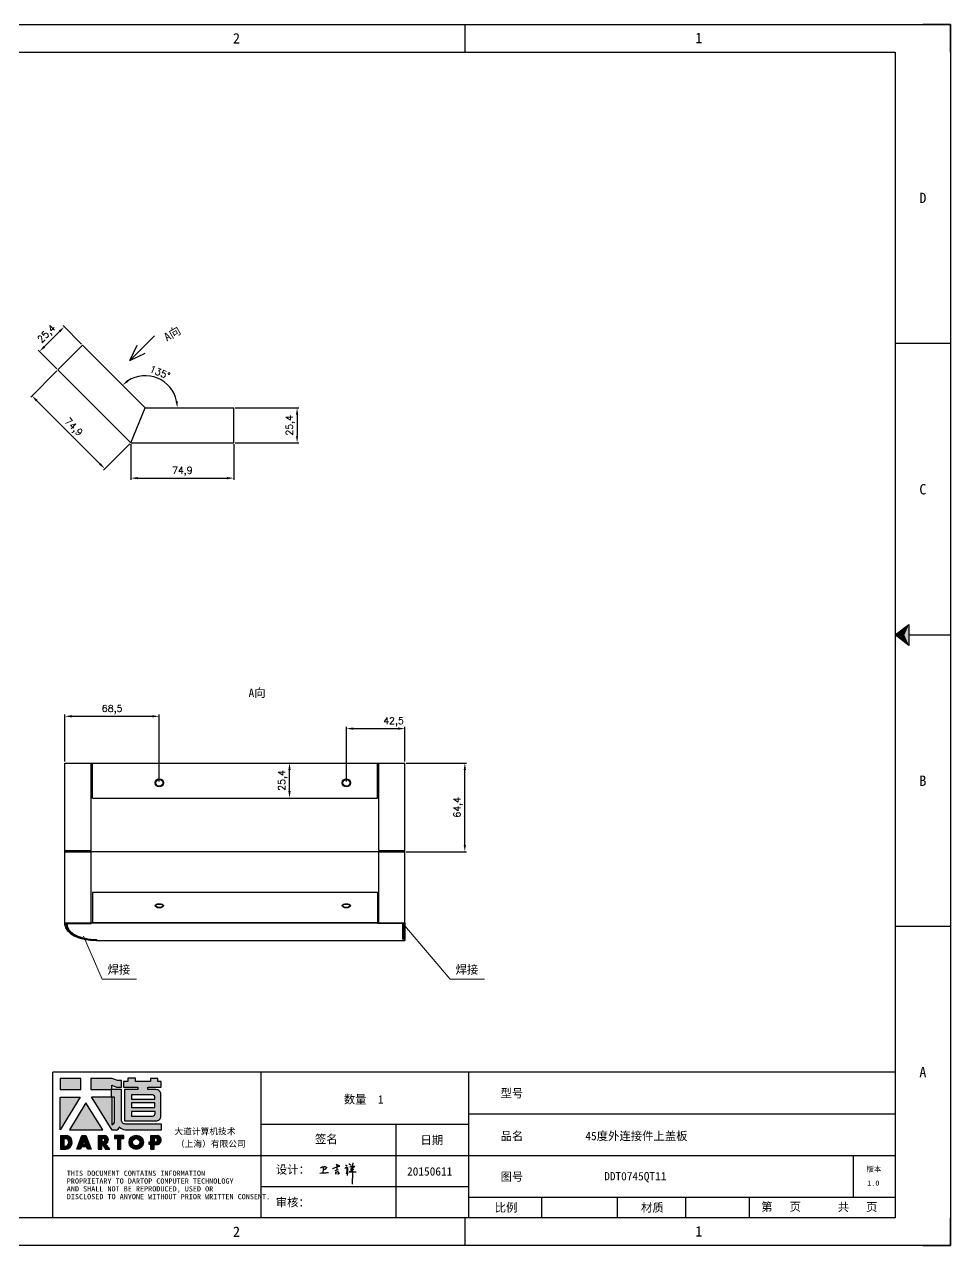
# Model space of a CAD drawing. Header units: millimetres. Extents: x -32103 to 8419, y 14505 to 33139.
# Drawn here: x -1334 to -661, y 17540 to 18427 of the extents above; entities that cross this region are included whole.
import ezdxf
from ezdxf.enums import TextEntityAlignment as Align

# ---------------------------------------------------------------- set-up
doc = ezdxf.new("R2010")
doc.units = ezdxf.units.MM
doc.linetypes.add('DOT', pattern=[0.25, 0, -0.25])
doc.layers.add('4', color=7, linetype='Continuous')
doc.layers.add('print', color=30, linetype='Continuous')
doc.layers.add('dim', color=2, linetype='Continuous', lineweight=9)
doc.styles.add('Dartop', font='')
doc.styles.add('hzHT', font='simhei.ttf')
doc.styles.get("Standard").update_dxf_attribs({"font": 'txt', "bigfont": 'gbcbig.shx'})
doc.styles.get('Dartop').set_extended_font_data('FangSong_GB2312')
doc.dimstyles.new('small', dxfattribs={"dimtxt": 5, "dimasz": 5, "dimexe": 1.25, "dimexo": 1, "dimgap": 2, "dimtad": 1, "dimtxsty": 'Standard', "dimcen": 2.5, "dimadec": 0, "dimazin": 0, "dimtfac": 1, "dimtmove": 0, "dimatfit": 3, "dimfxl": 0, "dimarcsym": 0})

# ---------------------------------------------------------------- blocks, each defined once
blk = doc.blocks.new('*U143')
at = {"color": 254, "linetype": 'Continuous', "extrusion": (0, 0, -1)}
for points in [[(-33.167, 11), (-33, 11), (-33.25, 11.188)], [(-33.167, 11), (-33.25, 10.812), (-33, 11)], [(-33.167, 11), (-33.25, 11.188), (-33.25, 10.812)]]:
    blk.add_solid(points, dxfattribs=at)
blk = doc.blocks.new('dadao')
for p, q in [((48, 19.2), (44.9, 10.4)), ((44.9, 10.4), (51.2, 10.4)), ((51.2, 10.4), (48, 19.2))]:
    blk.add_line(p, q)
for points in [[(41.8, 121.6), (41.8, 143.7), (-0.4, 143.7), (-0.4, 121.6), (41.8, 121.6)], [(104.8, 122), (104.8, 130.3), (114.1, 126.3), (124.2, 126.3), (124.2, 139.6), (115.9, 139.6), (105.1, 143.9), (61.5, 143.9)], [(61.7, 144), (61.7, 121.3), (103.9, 121.3)], [(113.4, 38.7), (105.1, 38.7), (63, 106.5), (103.9, 106.5), (103.9, 120.9), (103.9, 121.3)], [(109.7, 53.6), (109.7, 106.2), (104.3, 106.2), (104.3, 50.4), (106.6, 50.4)], [(144.6, 94.4), (144.6, 84.8), (192, 84.8), (192, 94.1), (144.9, 94.1)], [(0, 28), (0, 0), (11.8, 0)], [(0.1, 28), (14, 28)], [(76.8, 28.2), (76.8, 0), (84.1, 0), (84.1, 11.1), (91.6, -0.1), (100.3, -0.1), (91.7, 11.1)], [(76.8, 28.2), (90.6, 28.2)], [(120.2, 45), (119.5, 45), (119.5, 44.6)], [(183.7, 0), (183.7, 9.6), (180.6, 9.6), (180.6, 14.9), (183.8, 14.9), (183.8, 28.1), (196.1, 28.1), (196.5, 28.1)], [(7.1, 21.8), (7.1, 6.1), (12, 6.1)], [(7.1, 21.8), (11.4, 21.8)], [(84, 22.7), (84, 15.3), (87.2, 15.3)], [(84, 22.7), (87.3, 22.7)], [(183.7, 0), (190.9, 0), (190.9, 9.6), (198.8, 9.6)], [(194.9, 22.3), (190.8, 22.3), (190.8, 15), (194.4, 15)]]:
    blk.add_lwpolyline(points)
blk.add_lwpolyline([(137.1, 144.2), (137.1, 137.9), (128.3, 137.9), (128.3, 126.5), (157.3, 126.5), (157.3, 121.5), (130.3, 121.5), (130.3, 57.5), (194.4, 57.5, 0.414214), (204.4, 67.5), (204.4, 111.3, 0.414214), (194.4, 121.3), (177.5, 121.3), (177.5, 126.3), (204.7, 126.3), (204.7, 137.7), (198.2, 137.7), (198.2, 143.9), (183.3, 143.9), (183.3, 138), (153, 138), (153, 144.2), (137.1, 144.2)], format="xyb", close=True)
for points in [[(-0.3, 106.2), (40.4, 106.2), (-0.3, 39.7), (-0.3, 106.2)], [(51.7, 94.1), (18.4, 39.3), (86.2, 39.3)], [(43.8, 28.2), (51.8, 28.2), (62.6, -0.1), (55, -0.1), (53.2, 5), (42.9, 5), (41.1, 0), (33.6, 0)], [(110, 28.1), (110, 21.9), (116, 21.9), (116, -0.1), (123.2, -0.1), (123.2, 22), (129.2, 22), (129.2, 28.1), (110, 28.1)]]:
    blk.add_lwpolyline(points, close=True)
for points in [[(104.8, 122), (123.4, 122), (123.4, 60, 0.414214), (131.4, 52), (204.8, 52), (204.8, 39.1), (131.7, 39.1)], [(144.3, 110.8), (144.3, 101.8), (192.3, 101.8), (192.3, 105.5, 0.414214), (187.3, 110.5), (144.3, 110.5)], [(144.6, 77), (144.6, 67.5), (187.6, 67.5, 0.414214), (192.6, 72.5), (192.6, 76.4), (144.6, 76.4)]]:
    blk.add_lwpolyline(points, format="xyb")
for radius in [14.5, 7.44]:
    blk.add_circle((154.2, 14.2), radius)
for centre, radius, start, end in [((99.2, 60.7), 12.6, 305.6399, 325.969), ((9.6, 14.2), 14.4, 278.6604, 72.3203), ((88.6, 19.4), 8.95, 290.6073, 77.2124), ((111.6, 46.7), 8.19, 282.9811, 347.6627), ((136, 61.7), 22.9, 226.7358, 259.3209), ((195.7, 18.6), 9.51, 288.8959, 85.2442), ((8.5, 13.9), 8.49, 294.2143, 69.7177), ((86.4, 19), 3.8, 282.527, 76.7196), ((193.7, 18.7), 3.8, 280.9891, 72.5513)]:
    blk.add_arc(centre, radius, start, end)
blk = doc.blocks.new('h')
for p, q in [((20773.3, -2331.8), (20775.3, -2338.7)), ((20789.1, -2340.9), (20773.5, -2331.9)), ((20775.3, -2338.7), (20775.6, -2351.2)), ((20845.7, -2343.5), (20848.4, -2353)), ((20768.1, -2360.9), (20773, -2359.1)), ((20769.5, -2366.9), (20769.8, -2370.6)), ((20769.8, -2370.6), (20770.9, -2378)), ((20770.9, -2378), (20771.5, -2370.6)), ((20772.4, -2369.3), (20774.9, -2367.8)), ((20773, -2359.1), (20784.1, -2355.2)), ((20775.6, -2351.2), (20775.5, -2357.3)), ((20782.2, -2369.2), (20780, -2377.1)), ((20780, -2377.1), (20788.3, -2371.3)), ((20780.1, -2366.4), (20780.8, -2366.4)), ((20781.9, -2367.4), (20782.2, -2369.2)), ((20848.9, -2370.3), (20847.9, -2424)), ((20848.4, -2353), (20848.9, -2370.3))]:
    blk.add_line(p, q)
for points in [[(20699.1, -2348.2, -0.029745), (20704.6, -2345.4, -0.046842), (20708.4, -2344.2, -0.00919), (20714.3, -2343, -0.018517), (20717.2, -2342.5, -0.037841), (20720.3, -2342.4, -0.039541), (20723.2, -2342.8, -0.149785), (20726, -2344.3, -0.204935), (20726.9, -2346.6, -0.074872), (20726.5, -2348.3, -0.061615), (20725.6, -2350.3, -0.034204), (20723.8, -2352.6, -0.045776), (20722.3, -2354.1, -0.054985), (20720.4, -2355.3, -0.036348), (20717.3, -2356.5, -0.067752), (20715.7, -2356.8, -0.043553), (20713.2, -2356.7)], [(20755, -2351.9, -0.024077), (20759.9, -2350.1, -0.013147), (20768.7, -2346.5, -0.00522), (20775.4, -2344.1, -0.018517), (20777.3, -2343.4, -0.008274), (20786.3, -2341, -0.039541), (20788.3, -2340.8, -0.079216), (20789.4, -2341, -0.204935)], [(20816.8, -2335, -0.053561), (20819.6, -2336.1, -0.075272), (20821.3, -2337.3, -0.005295), (20822.5, -2338.5, -0.009337), (20823.1, -2339.1, -0.026146), (20823.7, -2339.8, -0.016644), (20824.5, -2340.9)], [(20832.1, -2329.2, -0.053561), (20834.9, -2330.3, -0.075272), (20836.7, -2331.5, -0.005295), (20837.8, -2332.6, -0.009337), (20838.5, -2333.3, -0.026146), (20839, -2334, -0.016644), (20839.8, -2335.1)], [(20836, -2343.7, -0.02797), (20842.1, -2342.6, -0.048868), (20845.6, -2342.2, -0.00919), (20851.1, -2341.4, -0.018517), (20853.9, -2341.1, -0.037841), (20856.7, -2341.2, -0.039541), (20859.4, -2341.6, -0.018282), (20840.6, -2354.7, -0.000937)], [(20847.6, -2340.2, 0.021784), (20849.6, -2335.9, 0.028296), (20850.8, -2332.4, 0.008136), (20851.9, -2328.2, 0.028913), (20852.2, -2327, 0.08193), (20852.1, -2325.9, 0.075058), (20851.7, -2324.7, 0.275043)], [(20696.6, -2372.4, 0.002073), (20710.6, -2371.9, 0.016137), (20719.6, -2371.3, 0.008314), (20736.9, -2369.3)], [(20813.5, -2350.1, 0.007348), (20815.9, -2348.7, 0.008421), (20818, -2347.3, 0.009459), (20819.7, -2346.2, -0.016325), (20820.7, -2345.5, -0.173771), (20821.8, -2345.3, -0.085159), (20823.9, -2346, -0.125883), (20826, -2347.9, -0.160659), (20826.6, -2350.1, -0.010447), (20826.5, -2352.3, -0.008247), (20826.2, -2355.1, -0.002698), (20825.3, -2374, 0.001562), (20823.9, -2383.7, 0.016137)]]:
    blk.add_lwpolyline(points, format="xyb")
for points in [[(20711.3, -2343.5), (20711.3, -2343.5), (20711.5, -2355.8), (20710.7, -2368), (20710.6, -2371.9)], [(20821.5, -2350.6), (20822.4, -2359.2), (20822.2, -2364.9), (20821.7, -2369), (20821.3, -2376.3), (20823.6, -2368.5), (20827.2, -2366.3), (20829.5, -2366.3)], [(20840.6, -2354.7), (20850, -2354.7), (20855, -2354.3), (20845.9, -2361.1), (20840.5, -2364), (20833, -2367.5), (20863.2, -2367.4), (20865.9, -2367.3)]]:
    blk.add_lwpolyline(points)
for centre, radius, start, end in [((20773.7, -2371.2), 2.3, 121.9907, 163.6016), ((20787.5, -2406), 40.3, 100.6183, 108.2482), ((20780.8, -2367.6), 1.15, 9.4675, 90)]:
    blk.add_arc(centre, radius, start, end)
blk = doc.blocks.new('*D156')
at = {"layer": 'Defpoints', "color": 0}
for p in [(-1181.03, 17890.7, -35.56), (-1141.38, 17890.7), (-1181.03, 17865.3, -35.56)]:
    blk.add_point(p, dxfattribs=at)
at = {"layer": 'dim', "color": 0, "lineweight": -2}
for p, q in [((-1180.03, 17890.7), (-1140.13, 17890.7)), ((-1141.38, 17870.3), (-1141.38, 17885.7)), ((-1180.03, 17865.3), (-1140.13, 17865.3))]:
    blk.add_line(p, q, dxfattribs=at)
at = {"layer": 'dim', "color": 0}
for points in [[(-1142.22, 17885.7), (-1140.55, 17885.7), (-1141.38, 17890.7)], [(-1142.22, 17870.3), (-1140.55, 17870.3), (-1141.38, 17865.3)]]:
    blk.add_solid(points, dxfattribs=at)
at = {"layer": 'dim', "color": 0, "insert": (-1146.3, 17878), "char_height": 5, "attachment_point": 5, "rotation": 90}
blk.add_mtext('25,4', dxfattribs=at)
blk = doc.blocks.new('*D146')
at = {"layer": 'Defpoints', "color": 0}
for p in [(-1235.98, 17924.6), (-1304.48, 17890.7), (-1235.98, 17876.3)]:
    blk.add_point(p, dxfattribs=at)
at = {"layer": 'dim', "color": 0, "lineweight": -2}
for p, q in [((-1304.48, 17891.7), (-1304.48, 17925.85)), ((-1299.48, 17924.6), (-1240.98, 17924.6)), ((-1235.98, 17877.3), (-1235.98, 17925.85))]:
    blk.add_line(p, q, dxfattribs=at)
at = {"layer": 'dim', "color": 0}
for points in [[(-1299.48, 17925.43), (-1299.48, 17923.76), (-1304.48, 17924.6)], [(-1240.98, 17925.43), (-1240.98, 17923.76), (-1235.98, 17924.6)]]:
    blk.add_solid(points, dxfattribs=at)
at = {"layer": 'dim', "color": 0, "insert": (-1270.23, 17929.51), "char_height": 5, "attachment_point": 5}
blk.add_mtext('68,5', dxfattribs=at)
blk = doc.blocks.new('*D162')
at = {"layer": 'Defpoints', "color": 0}
for p in [(-1057.58, 17915.67), (-1057.58, 17890.7), (-1100.08, 17876.3)]:
    blk.add_point(p, dxfattribs=at)
at = {"layer": 'dim', "color": 0, "lineweight": -2}
for p, q in [((-1100.08, 17877.3), (-1100.08, 17916.92)), ((-1095.08, 17915.67), (-1062.58, 17915.67)), ((-1057.58, 17891.7), (-1057.58, 17916.92))]:
    blk.add_line(p, q, dxfattribs=at)
at = {"layer": 'dim', "color": 0}
for points in [[(-1095.08, 17916.5), (-1095.08, 17914.83), (-1100.08, 17915.67)], [(-1062.58, 17916.5), (-1062.58, 17914.83), (-1057.58, 17915.67)]]:
    blk.add_solid(points, dxfattribs=at)
at = {"layer": 'dim', "color": 0, "insert": (-1065.83, 17920.58), "char_height": 5, "attachment_point": 5}
blk.add_mtext('42,5', dxfattribs=at)
blk = doc.blocks.new('*D163')
at = {"layer": 'Defpoints', "color": 0}
for p in [(-1057.58, 17890.7, -35.56), (-1014.01, 17890.7), (-1057.58, 17826.3, -35.56)]:
    blk.add_point(p, dxfattribs=at)
at = {"layer": 'dim', "color": 0, "lineweight": -2}
for p, q in [((-1056.58, 17890.7), (-1012.76, 17890.7)), ((-1014.01, 17831.3), (-1014.01, 17885.7)), ((-1056.58, 17826.3), (-1012.76, 17826.3))]:
    blk.add_line(p, q, dxfattribs=at)
at = {"layer": 'dim', "color": 0}
for points in [[(-1014.85, 17885.7), (-1013.18, 17885.7), (-1014.01, 17890.7)], [(-1014.85, 17831.3), (-1013.18, 17831.3), (-1014.01, 17826.3)]]:
    blk.add_solid(points, dxfattribs=at)
at = {"layer": 'dim', "color": 0, "insert": (-1018.93, 17858.5), "char_height": 5, "attachment_point": 5, "rotation": 90}
blk.add_mtext('64,4', dxfattribs=at)
blk = doc.blocks.new('*D216')
at = {"layer": 'Defpoints', "color": 0}
for p in [(-1256.68, 18123.08, 22.86), (-1181.78, 18123.08, 22.86), (-1181.78, 18097.47)]:
    blk.add_point(p, dxfattribs=at)
at = {"layer": 'dim', "color": 0, "lineweight": -2}
for p, q in [((-1256.68, 18122.08), (-1256.68, 18096.22)), ((-1181.78, 18122.08), (-1181.78, 18096.22)), ((-1251.68, 18097.47), (-1186.78, 18097.47))]:
    blk.add_line(p, q, dxfattribs=at)
at = {"layer": 'dim', "color": 0}
for points in [[(-1251.68, 18098.3), (-1251.68, 18096.64), (-1256.68, 18097.47)], [(-1186.78, 18098.3), (-1186.78, 18096.64), (-1181.78, 18097.47)]]:
    blk.add_solid(points, dxfattribs=at)
at = {"layer": 'dim', "color": 0, "insert": (-1219.23, 18102.39), "char_height": 5, "attachment_point": 5}
blk.add_mtext('74,9', dxfattribs=at)
blk = doc.blocks.new('*D217')
at = {"layer": 'Defpoints', "color": 0}
for p in [(-1309.64, 18176.04), (-1256.68, 18123.08), (-1275.51, 18104.25)]:
    blk.add_point(p, dxfattribs=at)
at = {"layer": 'dim', "color": 0, "lineweight": -2}
for p, q in [((-1310.35, 18175.33), (-1329.36, 18156.32)), ((-1324.94, 18153.67), (-1279.04, 18107.78)), ((-1257.38, 18122.37), (-1276.39, 18103.36))]:
    blk.add_line(p, q, dxfattribs=at)
at = {"layer": 'dim', "color": 0}
for points in [[(-1324.35, 18154.26), (-1325.53, 18153.08), (-1328.47, 18157.21)], [(-1278.45, 18108.37), (-1279.63, 18107.19), (-1275.51, 18104.25)]]:
    blk.add_solid(points, dxfattribs=at)
at = {"layer": 'dim', "color": 0, "insert": (-1298.51, 18134.2), "char_height": 5, "attachment_point": 5, "rotation": 315}
blk.add_mtext('74,9', dxfattribs=at)
blk = doc.blocks.new('*D218')
at = {"layer": 'Defpoints', "color": 0}
for p in [(-1291.68, 18194), (-1229.66, 18164.97), (-1246.16, 18148.48), (-1246.16, 18148.48), (-1181.78, 18148.48)]:
    blk.add_point(p, dxfattribs=at)
at = {"layer": 'dim', "color": 0, "lineweight": -2}
blk.add_arc((-1246.16, 18148.48), 23.33, 12.3031, 122.6969, dxfattribs=at)
at = {"layer": 'dim', "color": 0}
for points in [[(-1258.24, 18167.46), (-1259.28, 18168.76), (-1262.65, 18164.97)], [(-1222.53, 18153.54), (-1224.19, 18153.36), (-1222.83, 18148.48)]]:
    blk.add_solid(points, dxfattribs=at)
at = {"layer": 'dim', "color": 0, "insert": (-1235.51, 18174.19), "char_height": 5, "attachment_point": 5, "rotation": 337.5}
blk.add_mtext('135°', dxfattribs=at)
blk = doc.blocks.new('*D219')
at = {"layer": 'Defpoints', "color": 0}
for p in [(-1181.78, 18148.48), (-1181.78, 18123.08), (-1135.86, 18123.08)]:
    blk.add_point(p, dxfattribs=at)
at = {"layer": 'dim', "color": 0, "lineweight": -2}
for p, q in [((-1180.78, 18148.48), (-1134.61, 18148.48)), ((-1135.86, 18143.48), (-1135.86, 18128.08)), ((-1180.78, 18123.08), (-1134.61, 18123.08))]:
    blk.add_line(p, q, dxfattribs=at)
at = {"layer": 'dim', "color": 0}
for points in [[(-1136.7, 18143.48), (-1135.03, 18143.48), (-1135.86, 18148.48)], [(-1136.7, 18128.08), (-1135.03, 18128.08), (-1135.86, 18123.08)]]:
    blk.add_solid(points, dxfattribs=at)
at = {"layer": 'dim', "color": 0, "insert": (-1140.78, 18135.78), "char_height": 5, "attachment_point": 5, "rotation": 90}
blk.add_mtext('25,4', dxfattribs=at)
blk = doc.blocks.new('*D220')
at = {"layer": 'Defpoints', "color": 0}
for p in [(-1305, 18207.32), (-1291.68, 18194), (-1309.64, 18176.04)]:
    blk.add_point(p, dxfattribs=at)
at = {"layer": 'dim', "color": 0, "lineweight": -2}
for p, q in [((-1292.39, 18194.71), (-1305.89, 18208.21)), ((-1319.43, 18192.9), (-1308.54, 18203.79)), ((-1310.35, 18176.75), (-1323.85, 18190.25))]:
    blk.add_line(p, q, dxfattribs=at)
at = {"layer": 'dim', "color": 0}
for points in [[(-1309.13, 18204.38), (-1307.95, 18203.2), (-1305, 18207.32)], [(-1320.02, 18193.49), (-1318.84, 18192.31), (-1322.97, 18189.36)]]:
    blk.add_solid(points, dxfattribs=at)
at = {"layer": 'dim', "color": 0, "insert": (-1317.46, 18201.82), "char_height": 5, "attachment_point": 5, "rotation": 45}
blk.add_mtext('25,4', dxfattribs=at)

msp = doc.modelspace()

# ---------------------------------------------------------------- hatches: boundary and pattern name
for points in [[(-1292.857, 17661.663), (-1307.924, 17661.663), (-1307.924, 17653.791), (-1292.857, 17653.791)], [(-1293.342, 17648.283), (-1307.884, 17648.283), (-1307.884, 17624.54)], [(-1289.311, 17643.975), (-1301.199, 17624.382), (-1276.993, 17624.382)], [(-1261.623, 17620.373), (-1268.502, 17620.373), (-1268.502, 17618.191), (-1266.356, 17618.191), (-1266.356, 17610.326), (-1263.786, 17610.326), (-1263.786, 17618.196), (-1261.623, 17618.196)]]:
    msp.add_hatch(color=0).paths.add_polyline_path(points)
h = msp.add_hatch(color=0)
h.paths.add_polyline_path([(-1270.34, 17656.879), (-1267.015, 17655.443), (-1263.419, 17655.443), (-1263.419, 17660.201), (-1266.385, 17660.201), (-1270.25, 17661.727), (-1285.737, 17661.727), (-1285.737, 17653.68), (-1270.669, 17653.68), (-1270.669, 17653.517), (-1270.669, 17648.373), (-1285.281, 17648.373), (-1270.251, 17624.185), (-1267.275, 17624.185, 0.2793748), (-1265.102, 17626.298), (-1265.102, 17626.41), (-1264.84, 17626.41, 0.1431454), (-1260.742, 17624.324), (-1234.626, 17624.324), (-1234.626, 17628.912), (-1260.854, 17628.912, -0.4142136), (-1263.71, 17631.769), (-1263.71, 17653.934), (-1270.34, 17653.934)])
h.paths.add_polyline_path([(-1270.517, 17648.271), (-1268.602, 17648.27), (-1268.602, 17629.497, -0.0889357), (-1269.712, 17628.356), (-1270.523, 17628.356)], flags=16)
h = msp.add_hatch(color=0)
h.paths.add_polyline_path([(-1234.67, 17659.535), (-1236.994, 17659.535), (-1236.994, 17661.745), (-1242.306, 17661.745), (-1242.306, 17659.645), (-1253.149, 17659.645), (-1253.149, 17661.856), (-1258.829, 17661.856), (-1258.829, 17659.604), (-1261.967, 17659.604), (-1261.967, 17655.529), (-1251.611, 17655.529), (-1251.611, 17653.727), (-1261.261, 17653.727), (-1261.261, 17630.907), (-1238.352, 17630.907, 0.4142136), (-1234.781, 17634.478), (-1234.781, 17650.105, 0.4142136), (-1238.352, 17653.676), (-1244.408, 17653.676), (-1244.408, 17655.445), (-1234.67, 17655.445)])
h.paths.add_polyline_path([(-1240.882, 17649.808, -0.4142136), (-1239.097, 17648.022), (-1239.097, 17646.713), (-1256.248, 17646.713), (-1256.248, 17649.808)], flags=16)
h.paths.add_polyline_path([(-1239.208, 17643.95), (-1239.208, 17640.634), (-1256.137, 17640.634), (-1256.137, 17643.95)], flags=16)
h.paths.add_polyline_path([(-1238.986, 17637.649), (-1238.986, 17636.229, -0.4142136), (-1240.772, 17634.444), (-1256.137, 17634.444), (-1256.137, 17637.649)], flags=16)
h = msp.add_hatch(color=0)
h.paths.add_polyline_path([(-1289.274, 17620.42), (-1292.121, 17620.42), (-1295.782, 17610.345), (-1293.085, 17610.345), (-1292.451, 17612.131), (-1288.797, 17612.131), (-1288.149, 17610.324), (-1285.43, 17610.324)])
h.paths.add_polyline_path([(-1289.495, 17614.055), (-1291.759, 17614.055), (-1290.648, 17617.221)], flags=16)
h = msp.add_hatch(color=0)
h.paths.add_polyline_path([(-1275.434, 17620.412), (-1280.341, 17620.412), (-1280.341, 17610.34), (-1277.748, 17610.34), (-1277.748, 17614.333), (-1275.083, 17610.304), (-1271.95, 17610.304), (-1275.017, 17614.308, 0.7440549)])
h.paths.add_polyline_path([(-1277.772, 17615.824), (-1277.772, 17618.469), (-1276.613, 17618.469, -0.796809), (-1276.63, 17615.824)], flags=16)
h = msp.add_hatch(color=0)
h.paths.add_polyline_path([(-1257.883, 17615.412, 1), (-1247.54, 17615.412, 1)])
h.paths.add_polyline_path([(-1250.055, 17615.412, -1), (-1255.368, 17615.412, -1)], flags=16)
h = msp.add_hatch(color=0)
h.paths.add_polyline_path([(-1237.619, 17620.389), (-1237.768, 17620.389), (-1242.142, 17620.389), (-1242.142, 17615.688), (-1243.303, 17615.688), (-1243.303, 17613.78), (-1242.161, 17613.78), (-1242.161, 17610.357), (-1239.607, 17610.357), (-1239.607, 17613.793), (-1236.801, 17613.793, 0.8123038)])
h.paths.add_polyline_path([(-1239.645, 17615.701), (-1239.645, 17618.33), (-1238.192, 17618.33, -0.7782134), (-1238.34, 17615.701)], flags=16)
h = msp.add_hatch(color=0)
h.paths.add_polyline_path([(-1302.788, 17620.337), (-1307.777, 17620.337), (-1307.777, 17610.356), (-1303.576, 17610.356, 0.7930159)])
h.paths.add_polyline_path([(-1303.502, 17612.542), (-1305.246, 17612.542), (-1305.246, 17618.152), (-1303.694, 17618.152, -0.6713609)], flags=16)

# ---------------------------------------------------------------- linework, layer by layer
at = {"color": 0, "linetype": 'DOT'}
for p, q in [((-1940.905, 18426.779), (-681.319, 18426.779)), ((-661.175, 18406.634), (-661.175, 17560.585)), ((-681.319, 17540.441), (-1940.905, 17540.441))]:
    msp.add_line(p, q, dxfattribs=at)
at = {"color": 0}
for p, q in [((-1013.696, 18406.634), (-1013.696, 18426.779)), ((-661.175, 18426.779), (-681.319, 18426.779)), ((-661.175, 18406.634), (-661.175, 18426.779)), ((-1900.617, 18406.634), (-701.463, 18406.634)), ((-701.463, 18406.634), (-701.463, 17560.585)), ((-661.175, 18195.122), (-701.463, 18195.122)), ((-691.391, 17983.61), (-661.175, 17983.61)), ((-661.175, 17772.098), (-701.463, 17772.098)), ((-701.463, 17666.342), (-1313.338, 17666.342)), ((-1313.338, 17560.585), (-1313.338, 17666.342)), ((-1162.258, 17666.342), (-1162.258, 17560.585)), ((-1011.178, 17560.585), (-1011.178, 17666.342)), ((-1011.178, 17636.125), (-701.463, 17636.125)), ((-1162.258, 17628.571), (-1011.178, 17628.571)), ((-1064.056, 17628.571), (-1064.056, 17560.585)), ((-1313.338, 17605.909), (-1162.258, 17605.909)), ((-1162.258, 17605.909), (-701.463, 17605.909)), ((-731.679, 17575.693), (-731.679, 17605.909)), ((-1162.258, 17583.247), (-1011.178, 17583.247)), ((-1011.178, 17575.693), (-701.463, 17575.693)), ((-958.024, 17560.585), (-958.024, 17575.693)), ((-903.245, 17560.585), (-903.245, 17575.693)), ((-853.447, 17560.585), (-853.447, 17575.693)), ((-807.219, 17560.585), (-807.219, 17575.693)), ((-701.463, 17560.585), (-1900.617, 17560.585)), ((-1013.696, 17540.441), (-1013.696, 17560.585)), ((-661.175, 17540.441), (-661.175, 17560.585)), ((-681.319, 17540.441), (-661.175, 17540.441))]:
    msp.add_line(p, q, dxfattribs=at)
for p, q in [((-1239.345, 18200.815, -22.86), (-1257.37, 18182.789, -22.86)), ((-1309.641, 18176.039), (-1291.68, 18194)), ((-1246.157, 18148.476), (-1291.68, 18194)), ((-1257.37, 18182.789, -22.86), (-1251.974, 18193.96, -22.86)), ((-1257.37, 18182.789, -22.86), (-1246.2, 18188.186, -22.86)), ((-1256.678, 18123.076), (-1309.641, 18176.039)), ((-1256.678, 18123.076), (-1246.157, 18148.476)), ((-1246.157, 18148.476), (-1181.777, 18148.476)), ((-1181.777, 18123.076), (-1181.777, 18148.476)), ((-1256.678, 18123.076), (-1181.777, 18123.076)), ((-1304.475, 17890.697, -35.56), (-1057.575, 17890.697, -35.56)), ((-1285.475, 17827.297, -35.56), (-1285.475, 17890.697, -35.56)), ((-1284.475, 17865.297, -35.56), (-1284.475, 17890.697, -35.56)), ((-1077.575, 17865.297, -35.56), (-1077.575, 17890.697, -35.56)), ((-1076.575, 17827.297, -35.56), (-1076.575, 17890.697, -35.56)), ((-1284.475, 17865.297, -35.56), (-1077.575, 17865.297, -35.56)), ((-1304.475, 17827.297, -35.56), (-1285.475, 17827.297, -35.56)), ((-1304.475, 17826.297, -35.56), (-1285.475, 17826.297, -35.56)), ((-1285.475, 17774.614, -35.56), (-1285.475, 17826.297, -35.56)), ((-1076.575, 17826.297, -35.56), (-1285.475, 17826.297, -35.56)), ((-1076.575, 17827.297, -35.56), (-1057.575, 17827.297, -35.56)), ((-1076.575, 17826.297, -35.56), (-1057.575, 17826.297, -35.56)), ((-1076.575, 17774.614, -35.56), (-1076.575, 17826.297, -35.56)), ((-1077.575, 17796.614, -35.56), (-1284.475, 17796.614, -35.56)), ((-1284.475, 17796.614, -35.56), (-1284.475, 17774.614, -35.56)), ((-1077.575, 17796.614, -35.56), (-1077.575, 17774.614, -35.56)), ((-1077.575, 17774.614, -35.56), (-1284.475, 17774.614, -35.56))]:
    msp.add_line(p, q)
at = {"extrusion": (0, 0.5, 0.866025)}
for p, q in [((-1304.475, 17772.709, -34.46), (-1304.475, 17890.697, -78.669)), ((-1057.575, 17761.914, -28.394), (-1057.575, 17890.697, -78.734)), ((-1057.575, 17761.914, -28.394), (-1057.575, 17890.697, -78.734)), ((-1304.475, 17774.614, -35.56), (-1077.575, 17774.614, -35.56)), ((-1076.575, 17774.614, -35.56), (-1057.575, 17774.614, -35.56))]:
    msp.add_line(p, q, dxfattribs=at)
at = {"extrusion": (0, 0.866025, 0.5)}
for p, q in [((-1304.475, 17774.614, -35.56), (-1304.475, 17773.344, -33.36)), ((-1303.475, 17773.344, -33.36), (-1303.475, 17774.114, -34.694)), ((-1303.475, 17774.114, -34.694), (-1285.475, 17774.114, -34.694)), ((-1303.475, 17773.344, -33.36), (-1303.475, 17774.114, -34.694)), ((-1302.915, 17773.344, -33.36), (-1302.915, 17774.114, -34.694)), ((-1077.575, 17774.114, -34.694), (-1077.575, 17774.614, -35.56)), ((-1076.575, 17774.114, -34.694), (-1077.575, 17774.114, -34.694)), ((-1076.575, 17774.114, -34.694), (-1076.575, 17774.614, -35.56)), ((-1058.575, 17774.114, -34.694), (-1076.575, 17774.114, -34.694)), ((-1059.135, 17762.914, -15.295), (-1059.135, 17774.114, -34.694)), ((-1058.575, 17762.914, -15.295), (-1058.575, 17774.114, -34.694)), ((-1057.575, 17774.614, -35.56), (-1057.575, 17761.914, -13.563)), ((-1281.615, 17762.664, -14.862), (-1281.615, 17762.414, -14.429)), ((-1059.135, 17762.914, -13.563), (-1058.575, 17762.914, -13.563)), ((-1281.615, 17761.914, -13.563), (-1057.575, 17761.914, -13.563))]:
    msp.add_line(p, q, dxfattribs=at)
at = {"color": 0}
msp.add_lwpolyline([(-701.463, 17983.61), (-691.391, 17991.164), (-691.391, 17976.056), (-701.463, 17983.61)], close=True, dxfattribs=at)
for centre, radius in [((-1235.975, 17876.297, -35.56), 3), ((-1235.975, 17876.297, -35.56), 2.5), ((-1100.075, 17876.297, -35.56), 3), ((-1100.075, 17876.297, -35.56), 2.5)]:
    msp.add_circle(centre, radius)
at = {"extrusion": (3.3896e-13, 0.866025, 0.5)}
for centre, radius in [((1235.975, -8929.4, 15383.363), 3), ((1235.975, -8929.4, 15383.363), 2.5), ((1100.075, -8924.338, 15386.287), 3), ((1100.075, -8924.338, 15386.287), 2.5)]:
    msp.add_circle(centre, radius, dxfattribs=at)
at = {"extrusion": (0, 0.866025, 0.5)}
for centre, radius, start, end in [((1281.615, -8915.563, 15375.487), 22.86, 0, 90), ((1281.615, -8915.563, 15375.487), 21.86, 0, 90.000775), ((1281.615, -8915.563, 15375.487), 21.86, 0, 90.000775), ((1281.615, -8915.503, 15375.487), 21.3, 359.838603, 90)]:
    msp.add_arc(centre, radius, start, end, dxfattribs=at)
at = {"layer": 'dim'}
for p, q in [((-1059.135, 17774.114, -34.694), (-1024.579, 17733.907)), ((-1290.93, 17765.091, 22.86), (-1277.354, 17733.907)), ((-1277.354, 17733.907), (-1252.538, 17733.907)), ((-1024.579, 17733.907), (-999.763, 17733.907))]:
    msp.add_line(p, q, dxfattribs=at)
at = {"layer": 'print'}
msp.add_lwpolyline([(-1940.905, 18426.779), (-661.175, 18426.779), (-661.175, 17540.441), (-1940.905, 17540.441)], close=True, dxfattribs=at)

# ---------------------------------------------------------------- block references
at = {"color": 0, "linetype": 'Continuous', "xscale": 40.28805309813855, "yscale": 40.28805309843684, "zscale": 40.28805309843723}
msp.add_blockref('*U143', (-2030.969, 17540.441), dxfattribs=at)
at = {"color": 0}
for name, p, xscale, yscale, zscale in [('dadao', (-1307.777, 17610.356), 0.3570986524328962, 0.3570986524601059, 0.3570986524634209), ('h', (-4326.168, 17960.709), 0.1549482039698633, 0.1549482039706163, 0.15494820397056)]:
    msp.add_blockref(name, p, dxfattribs=dict(at, xscale=xscale, yscale=yscale, zscale=zscale))

# ---------------------------------------------------------------- texts
for s, height, style, p in [('2', 7.554, 'Dartop', (-1179.884, 18416.706)), ('1', 7.554, 'Dartop', (-844.064, 18416.946)), ('D', 7.554, 'Dartop', (-681.319, 18300.878)), ('C', 7.554, 'Dartop', (-681.319, 18089.366)), ('A向', 6.0432, 'hzHT', (-1164.933, 17941.589, -22.86)), ('B', 7.554, 'Dartop', (-681.319, 17877.854)), ('焊接', 6.0432, 'hzHT', (-1265.254, 17740.755)), ('焊接', 6.0432, 'hzHT', (-1012.479, 17740.755)), ('A', 7.554, 'Dartop', (-681.319, 17666.342)), ('数量  1', 6.0432, 'hzHT', (-1087.53, 17646.532)), ('型号', 6.0432, 'hzHT', (-979.824, 17650.97)), ('签名', 6.0432, 'hzHT', (-1114.676, 17617.732)), ('日期', 6.0432, 'hzHT', (-1037.995, 17616.989)), ('品名', 6.0432, 'hzHT', (-979.824, 17619.946)), ('45度外连接件上盖板', 6.0432, 'hzHT', (-889.363, 17619.946)), ('20150611', 6.0432, 'hzHT', (-1039.546, 17594.269)), ('图号', 6.0432, 'hzHT', (-979.824, 17590.408)), ('DDT0745QT11', 6.04321, 'hzHT', (-890.207, 17590.802)), ('版本', 3.777, 'hzHT', (-716.862, 17595.882)), ('1.0', 3.777, 'Dartop', (-717.317, 17585.788)), ('比例', 6.0432, 'hzHT', (-984.038, 17567.982)), ('材质', 6.0432, 'hzHT', (-877.788, 17567.982)), ('第   页', 6.0432, 'hzHT', (-784.304, 17568.609)), ('共   页', 6.0432, 'hzHT', (-728.792, 17568.389)), ('2', 7.554, 'Dartop', (-1179.884, 17550.513)), ('1', 7.554, 'Dartop', (-844.064, 17550.753))]:
    msp.add_text(s, height=height, dxfattribs=dict(at, style=style)).set_placement(p, align=Align.MIDDLE_CENTER)
at = {"color": 0, "style": 'hzHT'}
msp.add_text('A向', height=6.0432, rotation=30, dxfattribs=at).set_placement((-1226.591, 18202.328, -22.86), align=Align.MIDDLE_CENTER)
for s, height, p in [('THIS DOCUMENT CONTAINS INFORMATION', 3.777, (-1303.141, 17591.066)), ('设计：', 6.0432, (-1151.285, 17592.554)), ('PROPRIETARY TO DARTOP COMPUTER TECHNOLOGY', 3.777, (-1303.141, 17585.401)), ('AND SHALL NOT BE REPRODUCED, USED OR', 3.777, (-1303.141, 17579.735)), ('DISCLOSED TO ANYONE WITHOUT PRIOR WRITTEN CONSENT.', 3.777, (-1303.141, 17574.07)), ('审核：', 6.0432, (-1151.375, 17568.757))]:
    msp.add_text(s, height=height, dxfattribs=at).set_placement(p)
at = {"layer": '4', "color": 0, "style": 'hzHT'}
for s, p in [('大道计算机技术', (-1225.022, 17621.066)), ('（上海）有限公司', (-1223.882, 17612.033))]:
    msp.add_text(s, height=4.5324, dxfattribs=at).set_placement(p)

# ---------------------------------------------------------------- dimensions: what is measured, and where the dimension line sits
at = {"layer": 'dim'}
for p2, distance, picture, middle in [((-1291.68, 18194), 18.844, '*D220', (-1317.462, 18201.82)), ((-1256.678, 18123.076), -26.631, '*D217', (-1298.514, 18134.203))]:
    dim = msp.add_aligned_dim(p1=(-1309.641, 18176.039), p2=p2, distance=distance, dimstyle='small', override={"dimpost": '\\X'}, dxfattribs=at)
    dim.commit()
    dim.dimension.update_dxf_attribs({"geometry": picture, "text_midpoint": middle})
dim = msp.add_angular_dim_2l(base=(-1229.66, 18164.973), line1=((-1246.157, 18148.476), (-1291.68, 18194)), line2=((-1246.157, 18148.476), (-1181.777, 18148.476)), dimstyle='small', override={"dimpost": '\\X'}, dxfattribs=at)
dim.commit()
dim.dimension.update_dxf_attribs({"geometry": '*D218', "text_midpoint": (-1235.507, 18174.187)})
for base, p1, p2, picture, middle in [((-1135.862, 18123.076), (-1181.777, 18148.476), (-1181.777, 18123.076), '*D219', (-1140.779, 18135.776)), ((-1141.382, 17890.697), (-1181.025, 17865.297, -35.56), (-1181.025, 17890.697, -35.56), '*D156', (-1146.299, 17877.997)), ((-1014.012, 17890.697), (-1057.575, 17826.297, -35.56), (-1057.575, 17890.697, -35.56), '*D163', (-1018.929, 17858.497))]:
    dim = msp.add_linear_dim(base=base, p1=p1, p2=p2, angle=90, dimstyle='small', override={"dimpost": '\\X'}, dxfattribs=at)
    dim.commit()
    dim.dimension.update_dxf_attribs({"geometry": picture, "text_midpoint": middle})
for base, p1, p2, picture, middle in [((-1181.777, 18097.469, -22.86), (-1256.678, 18123.076), (-1181.777, 18123.076), '*D216', (-1219.227, 18102.385, -22.86)), ((-1235.975, 17924.595, -35.56), (-1304.475, 17890.697, -35.56), (-1235.975, 17876.297, -35.56), '*D146', (-1270.225, 17929.512, -35.56))]:
    dim = msp.add_linear_dim(base=base, p1=p1, p2=p2, dimstyle='small', override={"dimpost": '\\X'}, dxfattribs=at)
    dim.commit()
    dim.dimension.update_dxf_attribs({"geometry": picture, "text_midpoint": middle})
dim = msp.add_linear_dim(base=(-1057.575, 17915.667, -35.56), p1=(-1100.075, 17876.297, -35.56), p2=(-1057.575, 17890.697, -35.56), dimstyle='small', override={"dimpost": '\\X'}, dxfattribs=at)
dim.commit()
dim.dimension.update_dxf_attribs({"geometry": '*D162', "text_midpoint": (-1065.825, 17915.667, -35.56), "dimtype": 160})

doc.saveas('drawing.dxf')
